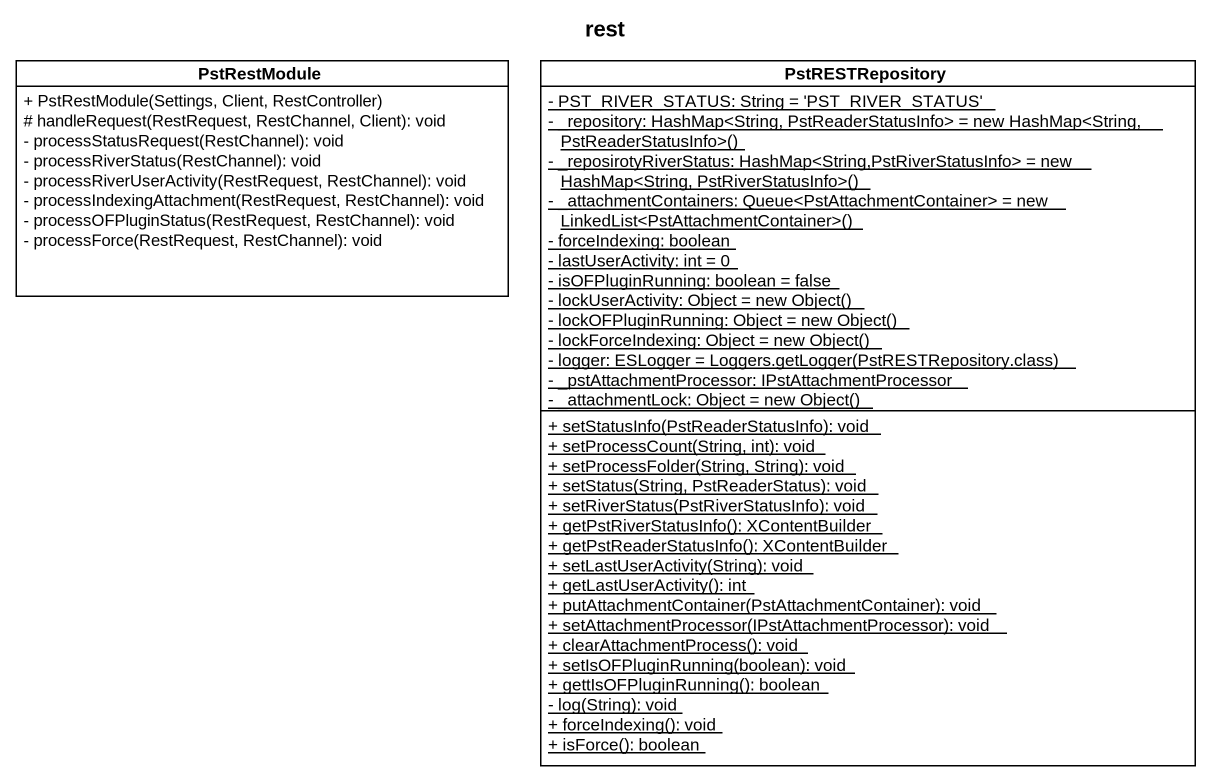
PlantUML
@startuml
title rest
hide circle
hide empty members
skinparam classAttributeIconSize 0
class PstRestModule {
  + PstRestModule(Settings, Client, RestController)
  # handleRequest(RestRequest, RestChannel, Client): void
  - processStatusRequest(RestChannel): void
  - processRiverStatus(RestChannel): void
  - processRiverUserActivity(RestRequest, RestChannel): void
  - processIndexingAttachment(RestRequest, RestChannel): void
  - processOFPluginStatus(RestRequest, RestChannel): void
  - processForce(RestRequest, RestChannel): void
}
class PstRESTRepository {
  {static} - PST_RIVER_STATUS: String = 'PST_RIVER_STATUS'
  {static} {field} - _repository: HashMap<String, PstReaderStatusInfo> = new HashMap<String, PstReaderStatusInfo>()
  {static} {field} - _reposirotyRiverStatus: HashMap<String,PstRiverStatusInfo> = new HashMap<String, PstRiverStatusInfo>()
  {static} {field} - _attachmentContainers: Queue<PstAttachmentContainer> = new LinkedList<PstAttachmentContainer>()
  {static} - forceIndexing: boolean
  {static} - lastUserActivity: int = 0
  {static} - isOFPluginRunning: boolean = false
  {static} {field} - lockUserActivity: Object = new Object()
  {static} {field} - lockOFPluginRunning: Object = new Object()
  {static} {field} - lockForceIndexing: Object = new Object()
  {static} {field} - logger: ESLogger = Loggers.getLogger(PstRESTRepository.class)
  {static} - _pstAttachmentProcessor: IPstAttachmentProcessor
  {static} {field} - _attachmentLock: Object = new Object()
  {static} + setStatusInfo(PstReaderStatusInfo): void
  {static} + setProcessCount(String, int): void
  {static} + setProcessFolder(String, String): void
  {static} + setStatus(String, PstReaderStatus): void
  {static} + setRiverStatus(PstRiverStatusInfo): void
  {static} + getPstRiverStatusInfo(): XContentBuilder
  {static} + getPstReaderStatusInfo(): XContentBuilder
  {static} + setLastUserActivity(String): void
  {static} + getLastUserActivity(): int
  {static} + putAttachmentContainer(PstAttachmentContainer): void
  {static} + setAttachmentProcessor(IPstAttachmentProcessor): void
  {static} + clearAttachmentProcess(): void
  {static} + setIsOFPluginRunning(boolean): void
  {static} + gettIsOFPluginRunning(): boolean
  {static} - log(String): void
  {static} + forceIndexing(): void
  {static} + isForce(): boolean
}
@enduml
